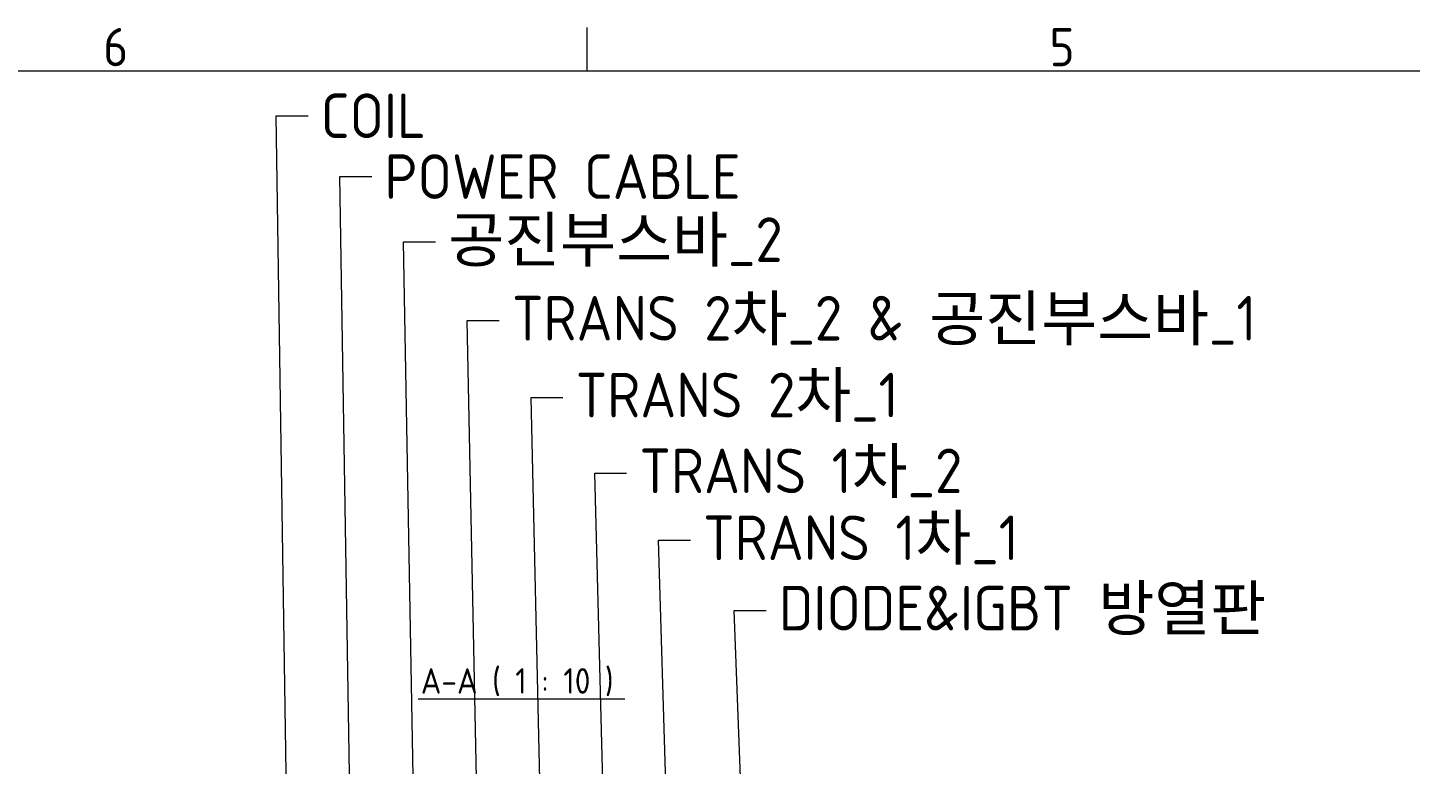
# Model space of a CAD drawing. Header units: millimetres. Extents: x 0 to 5940, y 0 to 4200.
# Drawn here: x 1788 to 2873, y 3555 to 4134 of the extents above; entities that cross this region are included whole.
import ezdxf

# ---------------------------------------------------------------- set-up
doc = ezdxf.new("R2010")
doc.units = ezdxf.units.MM
doc.header["$LTSCALE"] = 10
doc.layers.get('0').update_dxf_attribs({"color": 3, "lineweight": 5, "true_color": 0x00ff00})
doc.layers.add('경계(ISO)', color=7, linetype='Continuous', lineweight=5)
doc.layers.add('기호(ISO)', color=5, linetype='Continuous', lineweight=5, true_color=0x0000ff)
doc.styles.add('문자 텍스트_PSTEK_POSCO', font='isocp.shx')
doc.styles.add('치수 텍스트_PSTEK_POSCO', font='isocp.shx')
doc.styles.add('텍스트 스타일466', font='isocp.shx')
doc.dimstyles.new('치수_PSTEK_POSCO$7', dxfattribs={"dimscale": 10, "dimtxt": 3.5, "dimasz": 2.5, "dimexe": 2, "dimexo": 2.5, "dimgap": 1, "dimtad": 1, "dimrnd": 1e-08, "dimdsep": 46, "dimtxsty": '치수 텍스트_PSTEK_POSCO', "dimcen": 0.09, "dimdle": 10, "dimclrd": 7, "dimclre": 7, "dimclrt": 2, "dimadec": 1, "dimazin": 2, "dimtfac": 1, "dimtmove": 0, "dimatfit": 3, "dimfxl": 1, "dimtolj": 1, "dimlwd": -1, "dimlwe": -1, "dimarcsym": 0})

# ---------------------------------------------------------------- blocks, each defined once
blk = doc.blocks.new('경계 Default Border')
at = {"layer": '경계(ISO)'}
blk.add_line((222.75, 410), (222.75, 413.4), dxfattribs=at)
at = {"layer": '경계(ISO)', "flags": 128}
blk.add_lwpolyline([(10, 10), (10, 410), (584, 410), (584, 10), (10, 10)], dxfattribs=at)
at = {"layer": '경계(ISO)', "color": 2, "true_color": 0xffff00, "char_height": 3, "attachment_point": 7, "style": '문자 텍스트_PSTEK_POSCO'}
for s, insert in [('6', (184.77, 410.37)), ('5', (259.02, 410.37))]:
    blk.add_mtext(s, dxfattribs=dict(at, insert=insert))

msp = doc.modelspace()

# ---------------------------------------------------------------- linework, layer by layer
at = {"layer": '기호(ISO)', "color": 7, "lineweight": 18}
msp.add_line((2094.741, 3606.803), (2256.982, 3606.803), dxfattribs=at)

# ---------------------------------------------------------------- block references
at = {"xscale": 10, "yscale": 10, "zscale": 10}
msp.add_blockref('경계 Default Border', (0, 0), dxfattribs=at)

# ---------------------------------------------------------------- texts
at = {"layer": '기호(ISO)', "color": 2, "true_color": 0xffff00, "char_height": 35, "attachment_point": 4, "style": '치수 텍스트_PSTEK_POSCO'}
for s, insert, width in [('{\\fISOCP|b0|i0;\\H35.0000;COIL}', (2018.362, 4064.795), 97.24076), ('{\\fISOCP|b0|i0;\\H35.0000;POWER CABLE}', (2068.362, 4016.98), 326.80571), ('{\\fISOCP|b0|i0;\\H35.0000;공진부스바_2}', (2118.362, 3965.67), 340.15493), ('{\\fISOCP|b0|i0;\\H35.0000;TRANS 2차_2 & 공진부스바_1}', (2168.362, 3903.935), 724.82119), ('{\\fISOCP|b0|i0;\\H35.0000;TRANS 2차_1}', (2218.362, 3843.635), 318.54587), ('{\\fISOCP|b0|i0;\\H35.0000;TRANS 1차_2}', (2268.362, 3784.087), 318.54587), ('{\\fISOCP|b0|i0;\\H35.0000;TRANS 1차_1}', (2318.362, 3731.53), 310.74493), ('{\\fISOCP|b0|i0;\\H35.0000;DIODE&IGBT 방열판}', (2377.862, 3676.307), 449.86887)]:
    msp.add_mtext(s, dxfattribs=dict(at, insert=insert, width=width))
at = {"layer": '기호(ISO)', "color": 7, "insert": (2096.837, 3609.014), "char_height": 20, "attachment_point": 7, "style": '텍스트 스타일466'}
msp.add_mtext('A-A ( 1 : 10 )', dxfattribs=at)

# ---------------------------------------------------------------- leaders
at = {"layer": '기호(ISO)', "color": 7, "annotation_type": 0, "has_hookline": 1, "hookline_direction": 0}
for points, text_width in [([(1993.362, 3405.014), (1983.362, 4064.795), (2008.362, 4064.795)], 85.957), ([(2043.362, 3405.014), (2033.362, 4016.98), (2058.362, 4016.98)], 315.448), ([(2093.362, 3405.014), (2083.362, 3965.67), (2108.362, 3965.67)], 298.537), ([(2143.362, 3405.014), (2133.362, 3903.935), (2158.362, 3903.935)], 675.69), ([(2193.362, 3405.014), (2183.362, 3843.635), (2208.362, 3843.635)], 300.952), ([(2243.362, 3405.014), (2233.362, 3784.087), (2258.362, 3784.087)], 300.688), ([(2293.362, 3405.014), (2283.362, 3731.53), (2308.362, 3731.53)], 293.171), ([(2352.862, 3405.014), (2342.862, 3676.307), (2367.862, 3676.307)], 421.608)]:
    msp.add_leader(points, dimstyle='치수_PSTEK_POSCO$7', override={"dimtad": 0}, dxfattribs=dict(at, text_width=text_width))

doc.saveas('drawing.dxf')
